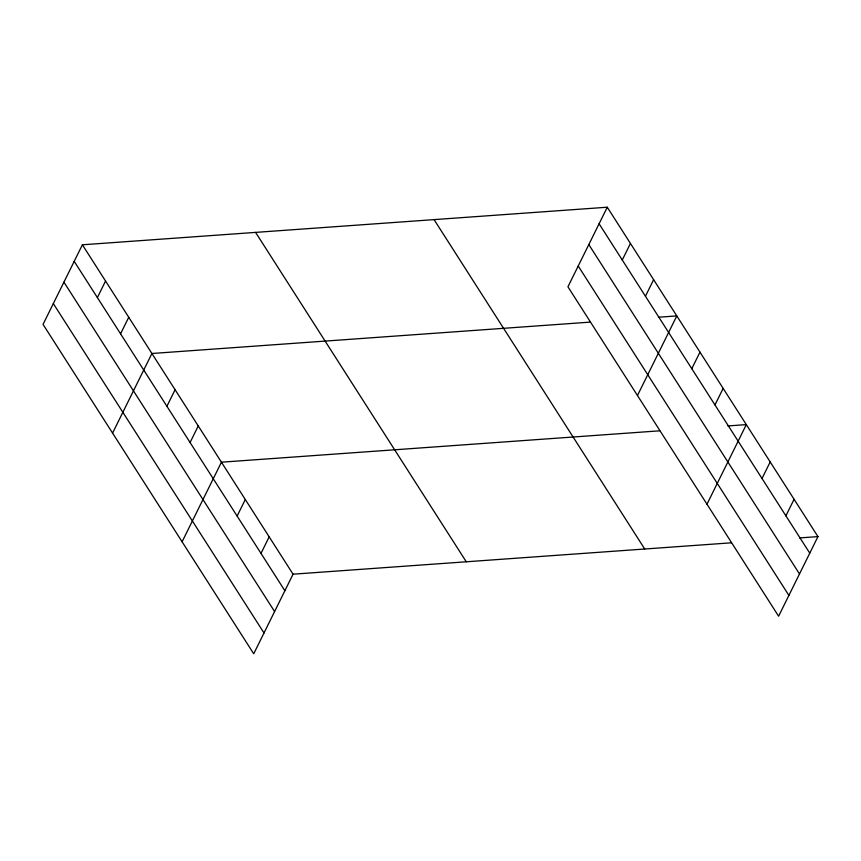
<?xml version="1.0" encoding="UTF-8"?>
<svg xmlns="http://www.w3.org/2000/svg" width="861" height="861" viewBox="0 0 861 861"><rect width="100%" height="100%" fill="white"/><g stroke="black" fill="none" stroke-linecap="round" stroke-linejoin="round"><path stroke-width="1.29" d="M82.387 244.793L43.05 324.393L253.726 653.779L293.063 574.19L82.387 244.793L607.274 207.221L817.95 536.607L778.613 616.207L567.937 286.81L607.274 207.221M97.379 297.583L105.559 281.03M120.562 333.81L128.741 317.257M112.576 433.094L151.913 353.494L590.194 322.122M166.905 406.284L175.084 389.732M190.077 442.511L198.256 425.958M182.091 541.784L221.438 462.196L659.72 430.812M237.13 516.073L245.31 499.52M261.001 553.408L269.181 536.855M622.266 260L630.446 243.448M645.449 296.238L653.628 279.685M637.463 395.511L676.8 315.912L658.428 317.235M691.792 368.702L699.971 352.149M714.964 404.939L723.143 388.386M706.978 504.212L746.326 424.613L727.954 425.937M762.017 478.501L770.197 461.948M785.889 515.836L794.079 499.283M293.063 574.19L731.344 542.807M799.578 537.921L817.95 536.607M599.095 223.774L809.77 553.16M588.816 244.578L799.492 573.964M578.215 266.006L788.891 595.403M434.062 219.62L644.738 549.006M255.599 232.395L466.275 561.781M74.207 261.346L284.883 590.743M63.929 282.15L274.594 611.547M53.328 303.589L264.004 632.975"/></g></svg>
